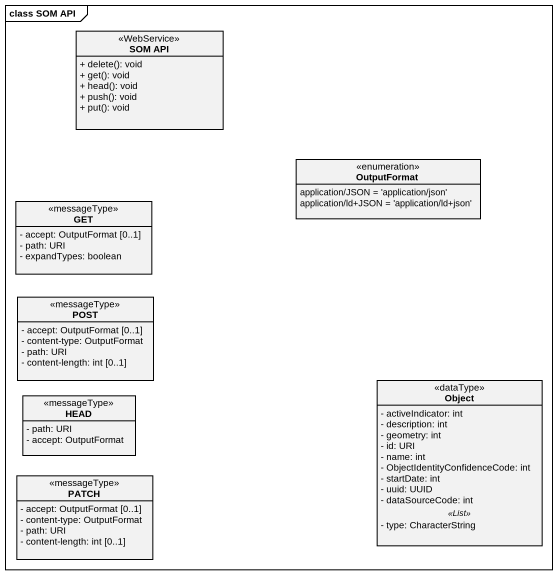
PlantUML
@startuml
mainframe class SOM API
hide circle
hide empty members
skinparam classAttributeIconSize 0
class "SOM API" as SOM_API <<WebService>> {
  + delete(): void
  + get(): void
  + head(): void
  + push(): void
  + put(): void
}
enum OutputFormat {
  application/JSON = 'application/json'
  application/ld+JSON = 'application/ld+json'
}
class GET <<messageType>> {
  - accept: OutputFormat [0..1]
  - path: URI
  - expandTypes: boolean
}
class POST <<messageType>> {
  - accept: OutputFormat [0..1]
  - content-type: OutputFormat
  - path: URI
  - content-length: int [0..1]
}
class HEAD <<messageType>> {
  - path: URI
  - accept: OutputFormat
}
class "Object" as Object_ <<dataType>> {
  - activeIndicator: int
  - description: int
  - geometry: int
  - id: URI
  - name: int
  - ObjectIdentityConfidenceCode: int
  - startDate: int
  - uuid: UUID
  - dataSourceCode: int
  .. <<List>> ..
  - type: CharacterString
}
class PATCH <<messageType>> {
  - accept: OutputFormat [0..1]
  - content-type: OutputFormat
  - path: URI
  - content-length: int [0..1]
}
@enduml
